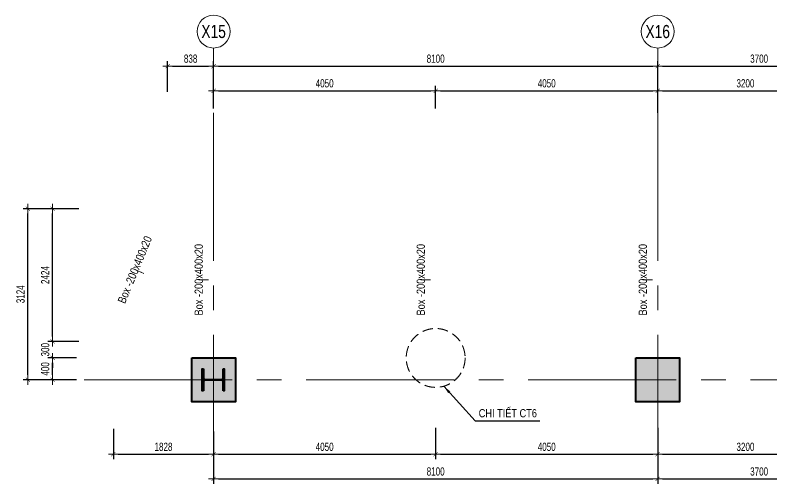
# Model space of a CAD drawing. Header units: millimetres. Extents: x -179076 to 305601, y -18667 to 40015.
# Drawn here: x 222949 to 236751, y 30700 to 39254 of the extents above; entities that cross this region are included whole.
import ezdxf
from ezdxf.enums import TextEntityAlignment as Align

# ---------------------------------------------------------------- set-up
doc = ezdxf.new("R2010")
doc.units = ezdxf.units.MM
doc.header["$LTSCALE"] = 60
doc.linetypes.add('HIDDEN2', pattern=[4.7625, 3.175, -1.5875])
doc.linetypes.add('POD_Grid F2$0$CENTER2', pattern=[1.125, 0.75, -0.125, 0.125, -0.125])
doc.layers.get('0').update_dxf_attribs({"lineweight": 20})
doc.layers.get('Defpoints').update_dxf_attribs({"color": 151, "lineweight": 9})
for name, color, linetype, lineweight in [('$0$NDC_S_VN TEXT', 7, 'Continuous', 20), ('NDC_S-COLUMN', 4, 'Continuous', 40), ('NDC_S_ANNO', 7, 'Continuous', 20), ('NDC_S_DIM', 1, 'Continuous', 15), ('NDC_S_HATCH COLUMN AND WALL', 251, 'Continuous', 13), ('NDC_S_HIDDEN', 8, 'HIDDEN2', 13), ('NDC_S_LEADER', 1, 'Continuous', 15), ('POD_Grid F2$0$NDC_S_AXIS', 5, 'POD_Grid F2$0$CENTER2', 13), ('POD_Grid F2$0$NDC_S_SYMBOL', 1, 'Continuous', 15), ('POD_Grid F2$0$NDC_S_TEXT SYMBOL', 7, 'Continuous', 20)]:
    doc.layers.add(name, color=color, linetype=linetype, lineweight=lineweight)
doc.styles.add('ARIAL', font='arial.ttf', dxfattribs={"width": 0.8})
doc.styles.add('NDC_DIM', font='', dxfattribs={"width": 0.75})
doc.styles.add('POD_Grid F2$0$NDC_ANNO', font='', dxfattribs={"width": 0.8})
doc.styles.get('NDC_DIM').set_extended_font_data('Dotum')
doc.styles.get('POD_Grid F2$0$NDC_ANNO').set_extended_font_data('Dotum')
doc.dimstyles.new('NDC_dim_100', dxfattribs={"dimscale": 100, "dimtxt": 2.5, "dimasz": 1.5, "dimexe": 1.5, "dimexo": 2.5, "dimgap": 1, "dimtad": 1, "dimdec": 0, "dimzin": 0, "dimdsep": 46, "dimtxsty": 'NDC_DIM', "dimblk": 'DIMMARK', "dimcen": 0.09, "dimdle": 1.2, "dimclrd": 1, "dimclre": 1, "dimclrt": 3, "dimadec": 0, "dimazin": 0, "dimtfac": 1, "dimtdec": 0, "dimtix": 1, "dimtofl": 0, "dimtmove": 0, "dimatfit": 3, "dimfxl": 8, "dimfxlon": 1, "dimtolj": 1, "dimtzin": 0, "dimarcsym": 0})
doc.dimstyles.new('NDC_dim_60', dxfattribs={"dimscale": 60, "dimtxt": 2.5, "dimasz": 1.5, "dimexe": 1.5, "dimexo": 2.5, "dimgap": 1, "dimtad": 1, "dimdec": 0, "dimzin": 0, "dimdsep": 46, "dimtxsty": 'NDC_DIM', "dimblk": 'DIMMARK', "dimcen": 0.09, "dimdle": 1.2, "dimclrd": 1, "dimclre": 1, "dimclrt": 3, "dimadec": 0, "dimazin": 0, "dimtfac": 1, "dimtdec": 0, "dimtix": 1, "dimtofl": 0, "dimtmove": 0, "dimatfit": 3, "dimfxl": 8, "dimfxlon": 1, "dimtolj": 1, "dimtzin": 0, "dimarcsym": 0})
doc.dimstyles.new('NDC_dim_iso', dxfattribs={"dimtxt": 2.5, "dimasz": 1, "dimexe": 1.5, "dimexo": 2.5, "dimgap": 1, "dimtad": 1, "dimdec": 0, "dimzin": 0, "dimdsep": 46, "dimtxsty": 'NDC_DIM', "dimblk": 'DIMMARK', "dimcen": 0.09, "dimdle": 1.2, "dimclrd": 1, "dimclre": 1, "dimclrt": 3, "dimadec": 0, "dimazin": 0, "dimtfac": 1, "dimtdec": 0, "dimtix": 1, "dimtofl": 0, "dimtmove": 0, "dimatfit": 3, "dimfxl": 8, "dimfxlon": 1, "dimtolj": 1, "dimtzin": 0, "dimarcsym": 0})

# ---------------------------------------------------------------- blocks, each defined once
blk = doc.blocks.new('cot')
at = {"layer": 'NDC_S_HATCH COLUMN AND WALL', "ltscale": 0.005}
h = blk.add_hatch(color=256, dxfattribs=at)
h.dxf.hatch_style = 1
h.paths.add_polyline_path([(-0.5, 0.5), (0.5, 0.5), (0.5, -0.5), (-0.5, -0.5)])
at = {"layer": 'NDC_S-COLUMN', "ltscale": 0.005}
blk.add_lwpolyline([(-0.5, 0.5), (0.5, 0.5), (0.5, -0.5), (-0.5, -0.5)], close=True, dxfattribs=at)
blk = doc.blocks.new('*U212')
at = {"layer": 'POD_Grid F2$0$NDC_S_SYMBOL'}
blk.add_line((0, 5), (0, 9), dxfattribs=at)
blk.add_circle((0, 0), 5, dxfattribs=at)
at = {"layer": 'POD_Grid F2$0$NDC_S_TEXT SYMBOL', "color": 7, "style": 'POD_Grid F2$0$NDC_ANNO', "width": 0.8}
blk.add_attdef('GRID', text='', height=4, dxfattribs=at).set_placement((0, 0), align=Align.MIDDLE)
blk = doc.blocks.new('A$C6AF0583A')
at = {"color": 4, "linetype": 'ByBlock'}
for p, q in [((-179, 200), (-179, 28.5)), ((179, 28.5), (179, 200)), ((-157, 6.5), (157, 6.5)), ((-179, -28.5), (-179, -200)), ((157, -6.5), (-157, -6.5)), ((179, -200), (179, -28.5))]:
    blk.add_line(p, q, dxfattribs=at)
for points in [[(-179, -200), (-200, -200), (-200, 200), (-179, 200)], [(179, 200), (200, 200), (200, -200), (179, -200)]]:
    blk.add_lwpolyline(points, dxfattribs=at)
for centre, start, end in [((-157, 28.5), 180, 270), ((157, 28.5), 270, 0), ((-157, -28.5), 90, 180), ((157, -28.5), 0, 90)]:
    blk.add_arc(centre, 22, start, end, dxfattribs=at)
at = {"layer": 'Defpoints', "color": 4}
for p, q in [((6.5, 0), (-6.5, 0)), ((0, -6.5), (0, 6.5))]:
    blk.add_line(p, q, dxfattribs=at)
blk = doc.blocks.new('A$Cef5200ea')
blk.add_blockref('A$C6AF0583A', (0, 0))
blk = doc.blocks.new('DIMMARK')
at = {"layer": 'NDC_S_DIM', "color": 1}
blk.add_line((-1.5, 0), (1, 0), dxfattribs=at)
at = {"layer": 'NDC_S_DIM', "color": 2, "const_width": 0.1}
blk.add_lwpolyline([(-0.424, -0.424), (0.424, 0.424)], dxfattribs=at)
blk = doc.blocks.new('*D571')
at = {"layer": 'Defpoints', "color": 0, "ltscale": 60, "transparency": 16777216}
for p in [(234669, 38324), (226569, 37403), (234669, 37403)]:
    blk.add_point(p, dxfattribs=at)
at = {"layer": 'NDC_S_DIM', "color": 1, "lineweight": -2, "ltscale": 60, "transparency": 16777216}
for p, q in [((226569, 37844), (226569, 38414)), ((234669, 37844), (234669, 38414)), ((226659, 38324), (234579, 38324))]:
    blk.add_line(p, q, dxfattribs=at)
at = {"layer": 'NDC_S_DIM', "color": 1, "lineweight": -2, "ltscale": 60, "transparency": 16777216, "xscale": 90, "yscale": 90, "zscale": 90, "rotation": 180}
blk.add_blockref('DIMMARK', (226569, 38324), dxfattribs=at)
at = {"layer": 'NDC_S_DIM', "color": 1, "lineweight": -2, "ltscale": 60, "transparency": 16777216, "xscale": 90, "yscale": 90, "zscale": 90}
blk.add_blockref('DIMMARK', (234669, 38324), dxfattribs=at)
at = {"layer": 'NDC_S_DIM', "color": 3, "ltscale": 60, "transparency": 16777216, "insert": (230619, 38459), "char_height": 150, "attachment_point": 5, "style": 'NDC_DIM'}
blk.add_mtext('\\A1;8100', dxfattribs=at)
blk = doc.blocks.new('*D572')
at = {"layer": 'Defpoints', "color": 0, "ltscale": 60, "transparency": 16777216}
for p in [(238369, 38324), (238369, 37601, -553), (234669, 37403, -553)]:
    blk.add_point(p, dxfattribs=at)
at = {"layer": 'NDC_S_DIM', "color": 1, "lineweight": -2, "ltscale": 60, "transparency": 16777216}
for p, q in [((234669, 37914), (234669, 38414)), ((238369, 37943), (238369, 38414)), ((234759, 38324), (238279, 38324))]:
    blk.add_line(p, q, dxfattribs=at)
at = {"layer": 'NDC_S_DIM', "color": 1, "lineweight": -2, "ltscale": 60, "transparency": 16777216, "xscale": 90, "yscale": 90, "zscale": 90, "rotation": 180}
blk.add_blockref('DIMMARK', (234669, 38324), dxfattribs=at)
at = {"layer": 'NDC_S_DIM', "color": 1, "lineweight": -2, "ltscale": 60, "transparency": 16777216, "xscale": 90, "yscale": 90, "zscale": 90}
blk.add_blockref('DIMMARK', (238369, 38324), dxfattribs=at)
at = {"layer": 'NDC_S_DIM', "color": 3, "ltscale": 60, "transparency": 16777216, "insert": (236519, 38459), "char_height": 150, "attachment_point": 5, "style": 'NDC_DIM'}
blk.add_mtext('\\A1;3700', dxfattribs=at)
blk = doc.blocks.new('*D575')
at = {"layer": 'Defpoints', "color": 0, "ltscale": 60, "transparency": 16777216}
for p in [(226569, 38324), (226569, 37403, -553), (225731, 35692, -553)]:
    blk.add_point(p, dxfattribs=at)
at = {"layer": 'NDC_S_DIM', "color": 1, "lineweight": -2, "ltscale": 60, "transparency": 16777216}
for p, q in [((225731, 37856), (225731, 38414)), ((226569, 37914), (226569, 38414)), ((225821, 38324), (226479, 38324))]:
    blk.add_line(p, q, dxfattribs=at)
at = {"layer": 'NDC_S_DIM', "color": 1, "lineweight": -2, "ltscale": 60, "transparency": 16777216, "xscale": 90, "yscale": 90, "zscale": 90, "rotation": 180}
blk.add_blockref('DIMMARK', (225731, 38324), dxfattribs=at)
at = {"layer": 'NDC_S_DIM', "color": 1, "lineweight": -2, "ltscale": 60, "transparency": 16777216, "xscale": 90, "yscale": 90, "zscale": 90}
blk.add_blockref('DIMMARK', (226569, 38324), dxfattribs=at)
at = {"layer": 'NDC_S_DIM', "color": 3, "ltscale": 60, "transparency": 16777216, "insert": (226150, 38459), "char_height": 150, "attachment_point": 5, "style": 'NDC_DIM'}
blk.add_mtext('\\A1;838', dxfattribs=at)
blk = doc.blocks.new('*D576')
at = {"layer": 'Defpoints', "color": 0, "ltscale": 60, "transparency": 16777216}
for p in [(230619, 37874), (226569, 37403), (230619, 37403)]:
    blk.add_point(p, dxfattribs=at)
at = {"layer": 'NDC_S_DIM', "color": 1, "lineweight": -2, "ltscale": 60, "transparency": 16777216}
for p, q in [((226569, 37553), (226569, 37964)), ((230619, 37553), (230619, 37964)), ((226659, 37874), (230529, 37874))]:
    blk.add_line(p, q, dxfattribs=at)
at = {"layer": 'NDC_S_DIM', "color": 1, "lineweight": -2, "ltscale": 60, "transparency": 16777216, "xscale": 90, "yscale": 90, "zscale": 90, "rotation": 180}
blk.add_blockref('DIMMARK', (226569, 37874), dxfattribs=at)
at = {"layer": 'NDC_S_DIM', "color": 1, "lineweight": -2, "ltscale": 60, "transparency": 16777216, "xscale": 90, "yscale": 90, "zscale": 90}
blk.add_blockref('DIMMARK', (230619, 37874), dxfattribs=at)
at = {"layer": 'NDC_S_DIM', "color": 3, "ltscale": 60, "transparency": 16777216, "insert": (228594, 38009), "char_height": 150, "attachment_point": 5, "style": 'NDC_DIM'}
blk.add_mtext('\\A1;4050', dxfattribs=at)
blk = doc.blocks.new('*D577')
at = {"layer": 'Defpoints', "color": 0, "ltscale": 60, "transparency": 16777216}
for p in [(234669, 37874), (230619, 37403), (234669, 36998, -553)]:
    blk.add_point(p, dxfattribs=at)
at = {"layer": 'NDC_S_DIM', "color": 1, "lineweight": -2, "ltscale": 60, "transparency": 16777216}
for p, q in [((230619, 37553), (230619, 37964)), ((234669, 37470), (234669, 37964)), ((230709, 37874), (234579, 37874))]:
    blk.add_line(p, q, dxfattribs=at)
at = {"layer": 'NDC_S_DIM', "color": 1, "lineweight": -2, "ltscale": 60, "transparency": 16777216, "xscale": 90, "yscale": 90, "zscale": 90, "rotation": 180}
blk.add_blockref('DIMMARK', (230619, 37874), dxfattribs=at)
at = {"layer": 'NDC_S_DIM', "color": 1, "lineweight": -2, "ltscale": 60, "transparency": 16777216, "xscale": 90, "yscale": 90, "zscale": 90}
blk.add_blockref('DIMMARK', (234669, 37874), dxfattribs=at)
at = {"layer": 'NDC_S_DIM', "color": 3, "ltscale": 60, "transparency": 16777216, "insert": (232644, 38009), "char_height": 150, "attachment_point": 5, "style": 'NDC_DIM'}
blk.add_mtext('\\A1;4050', dxfattribs=at)
blk = doc.blocks.new('*D578')
at = {"layer": 'Defpoints', "color": 0, "ltscale": 60, "transparency": 16777216}
for p in [(237869, 37874), (234669, 36998, -553), (237869, 32998, -553)]:
    blk.add_point(p, dxfattribs=at)
at = {"layer": 'NDC_S_DIM', "color": 1, "lineweight": -2, "ltscale": 60, "transparency": 16777216}
for p, q in [((234669, 37470), (234669, 37964)), ((237869, 37398), (237869, 37964)), ((234759, 37874), (237779, 37874))]:
    blk.add_line(p, q, dxfattribs=at)
at = {"layer": 'NDC_S_DIM', "color": 1, "lineweight": -2, "ltscale": 60, "transparency": 16777216, "xscale": 90, "yscale": 90, "zscale": 90, "rotation": 180}
blk.add_blockref('DIMMARK', (234669, 37874), dxfattribs=at)
at = {"layer": 'NDC_S_DIM', "color": 1, "lineweight": -2, "ltscale": 60, "transparency": 16777216, "xscale": 90, "yscale": 90, "zscale": 90}
blk.add_blockref('DIMMARK', (237869, 37874), dxfattribs=at)
at = {"layer": 'NDC_S_DIM', "color": 3, "ltscale": 60, "transparency": 16777216, "insert": (236269, 38009), "char_height": 150, "attachment_point": 5, "style": 'NDC_DIM'}
blk.add_mtext('\\A1;3200', dxfattribs=at)
blk = doc.blocks.new('*D585')
at = {"layer": 'Defpoints', "color": 0, "ltscale": 60, "transparency": 16777216}
for p in [(223633, 32998), (224868, 32998, -553), (224868, 32598, -553)]:
    blk.add_point(p, dxfattribs=at)
at = {"layer": 'NDC_S_DIM', "color": 1, "lineweight": -2, "ltscale": 60, "transparency": 16777216}
for p, q in [((224069, 32998), (223543, 32998)), ((223633, 32688), (223633, 32908)), ((224069, 32598), (223543, 32598))]:
    blk.add_line(p, q, dxfattribs=at)
at = {"layer": 'NDC_S_DIM', "color": 1, "lineweight": -2, "ltscale": 60, "transparency": 16777216, "xscale": 90, "yscale": 90, "zscale": 90}
for p, rotation in [((223633, 32998), 90), ((223633, 32598), 270)]:
    blk.add_blockref('DIMMARK', p, dxfattribs=dict(at, rotation=rotation))
at = {"layer": 'NDC_S_DIM', "color": 3, "ltscale": 60, "transparency": 16777216, "insert": (223498, 32798), "char_height": 150, "attachment_point": 5, "rotation": 90, "style": 'NDC_DIM'}
blk.add_mtext('\\A1;400', dxfattribs=at)
blk = doc.blocks.new('*D586')
at = {"layer": 'Defpoints', "color": 0, "ltscale": 60, "transparency": 16777216}
for p in [(223633, 33298), (224741, 33298, -553), (224868, 32998, -553)]:
    blk.add_point(p, dxfattribs=at)
at = {"layer": 'NDC_S_DIM', "color": 1, "lineweight": -2, "ltscale": 60, "transparency": 16777216}
for p, q in [((223633, 33388), (223633, 33478)), ((224060, 33298), (223543, 33298)), ((224069, 32998), (223543, 32998)), ((223633, 32908), (223633, 32818))]:
    blk.add_line(p, q, dxfattribs=at)
at = {"layer": 'NDC_S_DIM', "color": 1, "lineweight": -2, "ltscale": 60, "transparency": 16777216, "xscale": 90, "yscale": 90, "zscale": 90}
for p, rotation in [((223633, 33298), 270), ((223633, 32998), 90)]:
    blk.add_blockref('DIMMARK', p, dxfattribs=dict(at, rotation=rotation))
at = {"layer": 'NDC_S_DIM', "color": 3, "ltscale": 60, "transparency": 16777216, "insert": (223498, 33148), "char_height": 150, "attachment_point": 5, "rotation": 90, "style": 'NDC_DIM'}
blk.add_mtext('\\A1;300', dxfattribs=at)
blk = doc.blocks.new('*D587')
at = {"layer": 'Defpoints', "color": 0, "ltscale": 60, "transparency": 16777216}
for p in [(223633, 35722), (224609, 35722), (224609, 33298)]:
    blk.add_point(p, dxfattribs=at)
at = {"layer": 'NDC_S_DIM', "color": 1, "lineweight": -2, "ltscale": 60, "transparency": 16777216}
for p, q in [((224113, 35722), (223543, 35722)), ((223633, 33388), (223633, 35632)), ((224113, 33298), (223543, 33298))]:
    blk.add_line(p, q, dxfattribs=at)
at = {"layer": 'NDC_S_DIM', "color": 1, "lineweight": -2, "ltscale": 60, "transparency": 16777216, "xscale": 90, "yscale": 90, "zscale": 90}
for p, rotation in [((223633, 35722), 90), ((223633, 33298), 270)]:
    blk.add_blockref('DIMMARK', p, dxfattribs=dict(at, rotation=rotation))
at = {"layer": 'NDC_S_DIM', "color": 3, "ltscale": 60, "transparency": 16777216, "insert": (223498, 34510), "char_height": 150, "attachment_point": 5, "rotation": 90, "style": 'NDC_DIM'}
blk.add_mtext('\\A1;2424', dxfattribs=at)
blk = doc.blocks.new('*D588')
at = {"layer": 'Defpoints', "color": 0, "ltscale": 60, "transparency": 16777216}
for p in [(223183, 35722), (224609, 35722), (224609, 32598)]:
    blk.add_point(p, dxfattribs=at)
at = {"layer": 'NDC_S_DIM', "color": 1, "lineweight": -2, "ltscale": 60, "transparency": 16777216}
for p, q in [((223663, 35722), (223093, 35722)), ((223183, 32688), (223183, 35632)), ((223663, 32598), (223093, 32598))]:
    blk.add_line(p, q, dxfattribs=at)
at = {"layer": 'NDC_S_DIM', "color": 1, "lineweight": -2, "ltscale": 60, "transparency": 16777216, "xscale": 90, "yscale": 90, "zscale": 90}
for p, rotation in [((223183, 35722), 90), ((223183, 32598), 270)]:
    blk.add_blockref('DIMMARK', p, dxfattribs=dict(at, rotation=rotation))
at = {"layer": 'NDC_S_DIM', "color": 3, "ltscale": 60, "transparency": 16777216, "insert": (223048, 34160), "char_height": 150, "attachment_point": 5, "rotation": 90, "style": 'NDC_DIM'}
blk.add_mtext('\\A1;3124', dxfattribs=at)
blk = doc.blocks.new('*D589')
at = {"layer": 'Defpoints', "color": 0, "ltscale": 60, "transparency": 16777216}
for p in [(224741, 33298, -553), (226569, 32198, -553), (226569, 31240)]:
    blk.add_point(p, dxfattribs=at)
at = {"layer": 'NDC_S_DIM', "color": 1, "lineweight": -2, "ltscale": 60, "transparency": 16777216}
for p, q in [((224741, 31702), (224741, 31150)), ((226569, 31654), (226569, 31150)), ((224831, 31240), (226479, 31240))]:
    blk.add_line(p, q, dxfattribs=at)
at = {"layer": 'NDC_S_DIM', "color": 1, "lineweight": -2, "ltscale": 60, "transparency": 16777216, "xscale": 90, "yscale": 90, "zscale": 90, "rotation": 180}
blk.add_blockref('DIMMARK', (224741, 31240), dxfattribs=at)
at = {"layer": 'NDC_S_DIM', "color": 1, "lineweight": -2, "ltscale": 60, "transparency": 16777216, "xscale": 90, "yscale": 90, "zscale": 90}
blk.add_blockref('DIMMARK', (226569, 31240), dxfattribs=at)
at = {"layer": 'NDC_S_DIM', "color": 3, "ltscale": 60, "transparency": 16777216, "insert": (225655, 31375), "char_height": 150, "attachment_point": 5, "style": 'NDC_DIM'}
blk.add_mtext('\\A1;1828', dxfattribs=at)
blk = doc.blocks.new('*D590')
at = {"layer": 'Defpoints', "color": 0, "ltscale": 60, "transparency": 16777216}
for p in [(230619, 32998, -553), (226569, 32198, -553), (230619, 31240)]:
    blk.add_point(p, dxfattribs=at)
at = {"layer": 'NDC_S_DIM', "color": 1, "lineweight": -2, "ltscale": 60, "transparency": 16777216}
for p, q in [((226569, 31654), (226569, 31150)), ((230619, 31696), (230619, 31150)), ((226659, 31240), (230529, 31240))]:
    blk.add_line(p, q, dxfattribs=at)
at = {"layer": 'NDC_S_DIM', "color": 1, "lineweight": -2, "ltscale": 60, "transparency": 16777216, "xscale": 90, "yscale": 90, "zscale": 90, "rotation": 180}
blk.add_blockref('DIMMARK', (226569, 31240), dxfattribs=at)
at = {"layer": 'NDC_S_DIM', "color": 1, "lineweight": -2, "ltscale": 60, "transparency": 16777216, "xscale": 90, "yscale": 90, "zscale": 90}
blk.add_blockref('DIMMARK', (230619, 31240), dxfattribs=at)
at = {"layer": 'NDC_S_DIM', "color": 3, "ltscale": 60, "transparency": 16777216, "insert": (228594, 31375), "char_height": 150, "attachment_point": 5, "style": 'NDC_DIM'}
blk.add_mtext('\\A1;4050', dxfattribs=at)
blk = doc.blocks.new('*D591')
at = {"layer": 'Defpoints', "color": 0, "ltscale": 60, "transparency": 16777216}
for p in [(230619, 32998), (234669, 32998), (234669, 31240)]:
    blk.add_point(p, dxfattribs=at)
at = {"layer": 'NDC_S_DIM', "color": 1, "lineweight": -2, "ltscale": 60, "transparency": 16777216}
for p, q in [((230619, 31720), (230619, 31150)), ((234669, 31720), (234669, 31150)), ((230709, 31240), (234579, 31240))]:
    blk.add_line(p, q, dxfattribs=at)
at = {"layer": 'NDC_S_DIM', "color": 1, "lineweight": -2, "ltscale": 60, "transparency": 16777216, "xscale": 90, "yscale": 90, "zscale": 90, "rotation": 180}
blk.add_blockref('DIMMARK', (230619, 31240), dxfattribs=at)
at = {"layer": 'NDC_S_DIM', "color": 1, "lineweight": -2, "ltscale": 60, "transparency": 16777216, "xscale": 90, "yscale": 90, "zscale": 90}
blk.add_blockref('DIMMARK', (234669, 31240), dxfattribs=at)
at = {"layer": 'NDC_S_DIM', "color": 3, "ltscale": 60, "transparency": 16777216, "insert": (232644, 31375), "char_height": 150, "attachment_point": 5, "style": 'NDC_DIM'}
blk.add_mtext('\\A1;4050', dxfattribs=at)
blk = doc.blocks.new('*D592')
at = {"layer": 'Defpoints', "color": 0, "ltscale": 60, "transparency": 16777216}
for p in [(237869, 32998, -553), (234669, 31652, -553), (237869, 31240)]:
    blk.add_point(p, dxfattribs=at)
at = {"layer": 'NDC_S_DIM', "color": 1, "lineweight": -2, "ltscale": 60, "transparency": 16777216}
for p, q in [((237869, 31696), (237869, 31150)), ((234669, 31533), (234669, 31150)), ((234759, 31240), (237779, 31240))]:
    blk.add_line(p, q, dxfattribs=at)
at = {"layer": 'NDC_S_DIM', "color": 1, "lineweight": -2, "ltscale": 60, "transparency": 16777216, "xscale": 90, "yscale": 90, "zscale": 90, "rotation": 180}
blk.add_blockref('DIMMARK', (234669, 31240), dxfattribs=at)
at = {"layer": 'NDC_S_DIM', "color": 1, "lineweight": -2, "ltscale": 60, "transparency": 16777216, "xscale": 90, "yscale": 90, "zscale": 90}
blk.add_blockref('DIMMARK', (237869, 31240), dxfattribs=at)
at = {"layer": 'NDC_S_DIM', "color": 3, "ltscale": 60, "transparency": 16777216, "insert": (236269, 31375), "char_height": 150, "attachment_point": 5, "style": 'NDC_DIM'}
blk.add_mtext('\\A1;3200', dxfattribs=at)
blk = doc.blocks.new('*D599')
at = {"layer": 'Defpoints', "color": 0, "ltscale": 60, "transparency": 16777216}
for p in [(226569, 32998), (234669, 32998), (234669, 30790)]:
    blk.add_point(p, dxfattribs=at)
at = {"layer": 'NDC_S_DIM', "color": 1, "lineweight": -2, "ltscale": 60, "transparency": 16777216}
for p, q in [((226569, 31270), (226569, 30700)), ((234669, 31270), (234669, 30700)), ((226659, 30790), (234579, 30790))]:
    blk.add_line(p, q, dxfattribs=at)
at = {"layer": 'NDC_S_DIM', "color": 1, "lineweight": -2, "ltscale": 60, "transparency": 16777216, "xscale": 90, "yscale": 90, "zscale": 90, "rotation": 180}
blk.add_blockref('DIMMARK', (226569, 30790), dxfattribs=at)
at = {"layer": 'NDC_S_DIM', "color": 1, "lineweight": -2, "ltscale": 60, "transparency": 16777216, "xscale": 90, "yscale": 90, "zscale": 90}
blk.add_blockref('DIMMARK', (234669, 30790), dxfattribs=at)
at = {"layer": 'NDC_S_DIM', "color": 3, "ltscale": 60, "transparency": 16777216, "insert": (230619, 30925), "char_height": 150, "attachment_point": 5, "style": 'NDC_DIM'}
blk.add_mtext('\\A1;8100', dxfattribs=at)
blk = doc.blocks.new('*D600')
at = {"layer": 'Defpoints', "color": 0, "ltscale": 60, "transparency": 16777216}
for p in [(234669, 32998), (238369, 31654), (238369, 30790)]:
    blk.add_point(p, dxfattribs=at)
at = {"layer": 'NDC_S_DIM', "color": 1, "lineweight": -2, "ltscale": 60, "transparency": 16777216}
for p, q in [((234669, 31270), (234669, 30700)), ((238369, 31270), (238369, 30700)), ((234759, 30790), (238279, 30790))]:
    blk.add_line(p, q, dxfattribs=at)
at = {"layer": 'NDC_S_DIM', "color": 1, "lineweight": -2, "ltscale": 60, "transparency": 16777216, "xscale": 90, "yscale": 90, "zscale": 90, "rotation": 180}
blk.add_blockref('DIMMARK', (234669, 30790), dxfattribs=at)
at = {"layer": 'NDC_S_DIM', "color": 1, "lineweight": -2, "ltscale": 60, "transparency": 16777216, "xscale": 90, "yscale": 90, "zscale": 90}
blk.add_blockref('DIMMARK', (238369, 30790), dxfattribs=at)
at = {"layer": 'NDC_S_DIM', "color": 3, "ltscale": 60, "transparency": 16777216, "insert": (236519, 30925), "char_height": 150, "attachment_point": 5, "style": 'NDC_DIM'}
blk.add_mtext('\\A1;3700', dxfattribs=at)
blk = doc.blocks.new('*U205')
at = {"layer": 'NDC_S_ANNO', "ltscale": 0.8, "style": 'ARIAL', "width": 0.8}
blk.add_attdef('TEN', text='', height=2.5, dxfattribs=at).set_placement((0, 3), align=Align.MIDDLE_CENTER)
at = {"layer": 'NDC_S_ANNO', "ltscale": 0.8, "style": 'ARIAL', "width": 0.8, "flags": 1}
blk.add_attdef('CHU_THICH', text='', height=2.5, dxfattribs=at).set_placement((0, 0), align=Align.MIDDLE_CENTER)
at = {"layer": 'Defpoints'}
blk.add_leader([(0, 0), (0, 3)], dimstyle='NDC_dim_iso', override={"dimgap": 0.625, "dimtad": 0}, dxfattribs=at)

msp = doc.modelspace()

# ---------------------------------------------------------------- linework, layer by layer
at = {"layer": 'NDC_S_HIDDEN'}
msp.add_circle((230619.2, 32998, -553.2), 537, dxfattribs=at)
at = {"layer": 'POD_Grid F2$0$NDC_S_AXIS', "ltscale": 60}
for p, q in [((226569.2, 30721.2, -553.2), (226569.2, 38600.4, -553.2)), ((234669.2, 30721.2, -553.2), (234669.2, 38600.4, -553.2)), ((224208.6, 32598, -553.2), (256729, 32598, -553.2))]:
    msp.add_line(p, q, dxfattribs=at)

# ---------------------------------------------------------------- block references
at = {"layer": '$0$NDC_S_VN TEXT'}
for p, xscale, yscale, zscale, rotation in [((225298.5, 34540.2), 60.00000000000001, 60.00000000000001, 60.00000000000001, 67.53327163500383), ((226476.9, 34425.1, -4441.6), 60, 60, 60, 89.98968353860168), ((230526.9, 34425.1, -4441.6), 60, 60, 60, 89.98968353860168), ((234576.9, 34425.1, -4441.6), 60, 60, 60, 89.98968353860168)]:
    msp.add_blockref('*U205', p, dxfattribs=dict(at, xscale=xscale, yscale=yscale, zscale=zscale, rotation=rotation)).add_auto_attribs({'TEN': 'Box -200x400x20'})
at = {"xscale": 800, "yscale": 800, "zscale": 800}
for p in [(226569.2, 32598, -553.2), (234669.2, 32598, -553.2)]:
    msp.add_blockref('cot', p, dxfattribs=at)
at = {"layer": 'NDC_S-COLUMN', "ltscale": 200}
msp.add_blockref('A$Cef5200ea', (226562.7, 32598, -553.2), dxfattribs=at)
at = {"layer": 'POD_Grid F2$0$NDC_S_AXIS'}
ref = msp.add_blockref('*U212', (226569.2, 38954.3, -553.2), dxfattribs=dict(at, xscale=60, yscale=60, zscale=60, rotation=180))
ref.add_attrib('GRID', 'X15', dxfattribs={"layer": 'POD_Grid F2$0$NDC_S_TEXT SYMBOL', "color": 7, "height": 240, "style": 'POD_Grid F2$0$NDC_ANNO', "width": 0.8}).set_placement((226569.2, 38954.3, -553.2), align=Align.MIDDLE)
ref = msp.add_blockref('*U212', (234669.2, 38954.3, -553.2), dxfattribs=dict(at, xscale=60, yscale=60, zscale=60, rotation=180))
ref.add_attrib('GRID', 'X16', dxfattribs={"layer": 'POD_Grid F2$0$NDC_S_TEXT SYMBOL', "color": 7, "height": 240, "style": 'POD_Grid F2$0$NDC_ANNO', "width": 0.8}).set_placement((234669.2, 38954.3, -553.2), align=Align.MIDDLE)

# ---------------------------------------------------------------- texts
at = {"layer": 'NDC_S_ANNO', "style": 'ARIAL', "width": 0.8}
msp.add_text('CHI TIẾT CT6', height=150, rotation=359.98968, dxfattribs=at).set_placement((231935.3, 31989.4, -3027.6), align=Align.MIDDLE_CENTER)

# ---------------------------------------------------------------- dimensions: what is measured, and where the dimension line sits
at = {"layer": 'NDC_S_DIM', "ltscale": 60}
for base, p1, p2, picture, middle in [((226569.2, 38324.3), (225731.4, 35692.3, -553.2), (226569.2, 37403, -553.2), '*D575', (226150.3, 38459.4)), ((234669.2, 38324.3), (226569.2, 37403), (234669.2, 37403), '*D571', (230619.2, 38459.4)), ((230619.2, 37874.3), (226569.2, 37403), (230619.2, 37403), '*D576', (228594.2, 38009.4)), ((226569.2, 31239.7), (224741.3, 33298, -553.2), (226569.2, 32198, -553.2), '*D589', (225655.2, 31374.8)), ((234669.2, 30789.7), (226569.2, 32998), (234669.2, 32998), '*D599', (230619.2, 30924.8))]:
    dim = msp.add_linear_dim(base=base, p1=p1, p2=p2, dimstyle='NDC_dim_60', dxfattribs=at)
    dim.commit()
    dim.dimension.update_dxf_attribs({"geometry": picture, "text_midpoint": middle})
for base, p1, p2, picture, middle in [((238369.2, 38324.3), (234669.2, 37403, -553.2), (238369.2, 37600.9, -553.2), '*D572', (236519.2, 38459.4)), ((234669.2, 37874.3), (230619.2, 37403), (234669.2, 36997.6, -553.2), '*D577', (232644.2, 38009.4)), ((237869.2, 37874.3), (234669.2, 36997.6, -553.2), (237869.2, 32998, -553.2), '*D578', (236269.2, 38009.4)), ((230619.2, 31239.7), (226569.2, 32198, -553.2), (230619.2, 32998, -553.2), '*D590', (228594.2, 31374.8)), ((234669.2, 31239.7), (230619.2, 32998), (234669.2, 32998), '*D591', (232644.2, 31374.8)), ((237869.2, 31239.7), (234669.2, 31652.1, -553.2), (237869.2, 32998, -553.2), '*D592', (236269.2, 31374.8)), ((238369.2, 30789.7), (234669.2, 32998), (238369.2, 31653.8), '*D600', (236519.2, 30924.8))]:
    dim = msp.add_linear_dim(base=base, p1=p1, p2=p2, dimstyle='NDC_dim_60', override={"dimtmove": 1}, dxfattribs=at)
    dim.commit()
    dim.dimension.update_dxf_attribs({"geometry": picture, "text_midpoint": middle})
for base, p1, p2, picture, middle in [((223182.8299, 35722.4658), (224609.2349, 32598.0268), (224609.2349, 35722.4658), '*D588', (223047.7282, 34160.2463)), ((223632.8, 32998), (224868.5, 32598, -553.2), (224868.5, 32998, -553.2), '*D585', (223497.7, 32798))]:
    dim = msp.add_linear_dim(base=base, p1=p1, p2=p2, angle=90, dimstyle='NDC_dim_60', dxfattribs=at)
    dim.commit()
    dim.dimension.update_dxf_attribs({"geometry": picture, "text_midpoint": middle})
for base, p1, p2, picture, middle in [((223632.8299, 35722.4658), (224609.2349, 33298.0268), (224609.2349, 35722.4658), '*D587', (223497.8299, 34510.2463)), ((223632.8, 33298), (224868.5, 32998, -553.2), (224741.3, 33298, -553.2), '*D586', (223497.7, 33148))]:
    dim = msp.add_linear_dim(base=base, p1=p1, p2=p2, angle=90, dimstyle='NDC_dim_60', override={"dimtmove": 1}, dxfattribs=at)
    dim.commit()
    dim.dimension.update_dxf_attribs({"geometry": picture, "text_midpoint": middle})

# ---------------------------------------------------------------- leaders
at = {"layer": 'NDC_S_LEADER'}
msp.add_leader([(230766.7, 32481.6, -3027.6), (231339, 31852.9, -3027.6), (232520, 31852.9, -3027.6)], dimstyle='NDC_dim_100', override={"dimtad": 0}, dxfattribs=at)

doc.saveas('drawing.dxf')
